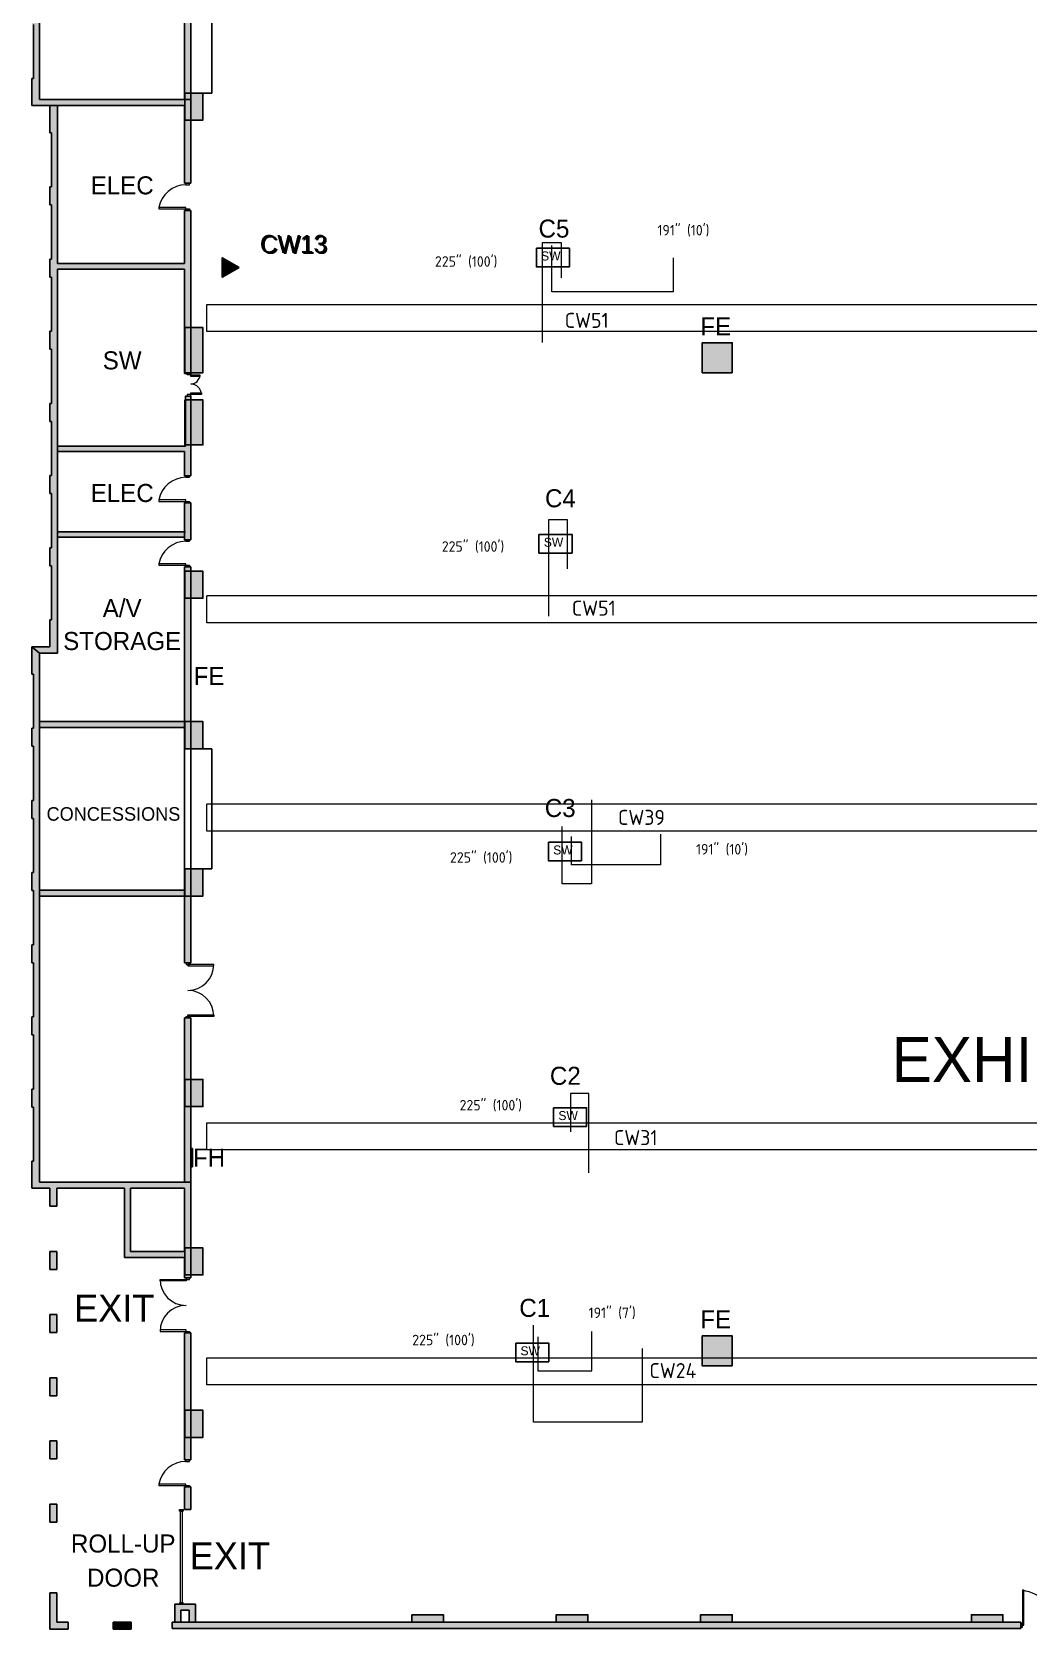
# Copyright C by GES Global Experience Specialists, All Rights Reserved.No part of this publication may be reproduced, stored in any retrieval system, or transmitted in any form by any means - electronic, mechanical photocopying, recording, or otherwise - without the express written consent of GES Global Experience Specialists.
# Model space of a CAD drawing. Header units: inches. Extents: x 812 to 4509, y -5858 to -1986.
# Drawn here: x 812 to 2137, y -5858 to -3734 of the extents above; entities that cross this region are included whole.
import ezdxf
from ezdxf.enums import TextEntityAlignment as Align

# ---------------------------------------------------------------- set-up
doc = ezdxf.new("R2010")
doc.units = ezdxf.units.IN
doc.header["$LTSCALE"] = 100
doc.header["$MEASUREMENT"] = 0
doc.linetypes.add('DASHEDTINY', pattern=[2.8575, 1.905, -0.9525])
for name, color, linetype, lineweight in [('bldg_catwalk1', 1, 'CONTINUOUS', 5), ('bldg_doors', 7, 'CONTINUOUS', 18), ('bldg_fire', 1, 'CONTINUOUS', 18), ('bldg_text', 94, 'CONTINUOUS', 25), ('bldg_text1', 94, 'CONTINUOUS', 25), ('bldg_wallint', 7, 'CONTINUOUS', 25), ('bldg_wallintsol', 7, 'CONTINUOUS', 25), ('data_location', 110, 'CONTINUOUS', 25), ('Key', 120, 'CONTINUOUS', 25), ('Switch_Location', 40, 'CONTINUOUS', 25)]:
    doc.layers.add(name, color=color, linetype=linetype, lineweight=lineweight)
doc.layers.add('bldg_clmn', color=9, linetype='CONTINUOUS')
doc.layers.add('WIRE RUN', color=200, linetype='DASHEDTINY', lineweight=13, true_color=0xaa00ff)
doc.styles.add('bldgtx30', font='bldgtx30')
doc.styles.add('bldgtx36', font='bldgtx36')
doc.styles.add('bldgtx48', font='bldgtx48')
doc.styles.add('iso3098', font='iso3098')
doc.styles.add('showtx24', font='showtx24')

msp = doc.modelspace()

# ---------------------------------------------------------------- hatches: boundary and pattern name
at = {"layer": 'bldg_clmn'}
for points in [[(1015.5, -3815), (1039.5, -3815), (1039.5, -3851), (1015.5, -3851)], [(1015.5, -4127), (1039.5, -4127), (1039.5, -4187), (1015.5, -4187)], [(1743.5, -4187), (1743.5, -4147), (1703.5, -4147), (1703.5, -4187)], [(1015.5, -4223), (1039.5, -4223), (1039.5, -4283), (1015.5, -4283)], [(1015.5, -4451), (1039.5, -4451), (1039.5, -4487), (1015.5, -4487)], [(1015.5, -4651), (1039.5, -4651), (1039.5, -4687), (1015.5, -4687)], [(1015.5, -4847), (1039.5, -4847), (1039.5, -4883), (1015.5, -4883)], [(1015.5, -5127), (1039.5, -5127), (1039.5, -5163), (1015.5, -5163)], [(1015.5, -5351), (1039.5, -5351), (1039.5, -5387), (1015.5, -5387)], [(1743.5, -5508), (1743.5, -5468), (1703.5, -5468), (1703.5, -5508)], [(1015.5, -5567), (1039.5, -5567), (1039.5, -5603), (1015.5, -5603)], [(1317.5, -5849), (1359.5, -5849), (1359.5, -5839), (1317.5, -5839)], [(1509.5, -5849), (1551.5, -5849), (1551.5, -5839), (1509.5, -5839)], [(1701.5, -5849), (1743.5, -5849), (1743.5, -5839), (1701.5, -5839)], [(2061.5, -5849), (2103.5, -5849), (2103.5, -5839), (2061.5, -5839)]]:
    msp.add_hatch(color=256, dxfattribs=at).paths.add_polyline_path(points, flags=0)
at = {"layer": 'bldg_wallintsol'}
for points in [[(1023.5, -3823.6), (1015.3, -3823.6), (822.3, -3823.6), (822.3, -3083.9), (836.2, -3083.9), (1015.3, -3083.9), (1015.3, -3095), (1023.5, -3095), (1023.5, -3083.9), (1023.5, -3059), (1015.3, -3059), (1015.3, -3075.7), (845.2, -3075.7), (836.2, -3075.7), (812.2, -3075.7), (812.2, -3147.7), (814.2, -3147.7), (814.2, -3219.7), (812.2, -3219.7), (812.2, -3243.7), (814.2, -3243.7), (814.2, -3315.7), (812.2, -3315.7), (812.2, -3339.7), (814.2, -3339.7), (814.2, -3411.7), (812.2, -3411.7), (812.2, -3435.7), (814.2, -3435.7), (814.2, -3507.7), (812.2, -3507.7), (812.2, -3531.7), (814.2, -3531.7), (814.2, -3603.7), (812.2, -3603.7), (812.2, -3627.7), (814.2, -3627.7), (814.2, -3699.7), (812.2, -3699.7), (812.2, -3723.7), (814.2, -3723.7), (814.2, -3795.7), (812.2, -3795.7), (812.2, -3831.7), (1015.3, -3831.7), (1015.3, -3935), (1023.5, -3935)], [(1023.5, -3563), (1015.3, -3563), (1015.3, -3823.6), (1023.5, -3823.6)], [(1023.5, -3975), (1023.5, -3971), (1015.3, -3971), (1015.3, -4041.7), (846.3, -4041.7), (846.3, -3831.7), (836.2, -3831.7), (836.2, -3867.7), (838.2, -3867.7), (838.2, -3939.7), (836.2, -3939.7), (836.2, -3963.7), (838.2, -3963.7), (838.2, -4035.7), (836.2, -4035.7), (836.2, -4059.7), (838.2, -4059.7), (838.2, -4131.7), (836.2, -4131.7), (836.2, -4155.7), (838.2, -4155.7), (838.2, -4227.7), (836.2, -4227.7), (836.2, -4251.7), (838.2, -4251.7), (838.2, -4323.7), (836.2, -4323.7), (836.2, -4347.7), (838.2, -4347.7), (838.2, -4419.7), (836.2, -4419.7), (836.2, -4443.7), (838.2, -4443.7), (838.2, -4515.7), (836.2, -4515.7), (836.2, -4551.7), (812.2, -4551.7), (822.3, -4559.9), (846.3, -4559.9), (846.3, -4552.6), (846.3, -4049), (1015.3, -4049), (1015.3, -4187.9), (1023.5, -4187.9)], [(1023.5, -4217.9), (1016.2, -4217.9), (1016.2, -4284.7), (846.3, -4284.7), (846.3, -4291.9), (1015.3, -4291.9), (1015.3, -4324), (1023.5, -4324)], [(1023.5, -4360), (1015.3, -4360), (1015.3, -4409), (1023.5, -4409)], [(1015.3, -4398.4), (846.3, -4398.4), (846.3, -4405.7), (1015.3, -4405.7)], [(1023.5, -4445), (1015.3, -4445), (1015.3, -4687), (1023.5, -4687)], [(1015.3, -4651), (822.3, -4651), (822.3, -4659), (1015.3, -4659)], [(1023.5, -4847), (1015.3, -4847), (1015.3, -4972), (1023.5, -4972)], [(1015.3, -4875), (822.3, -4875), (822.3, -4883), (1015.3, -4883)], [(1023.5, -5045), (1015.3, -5045), (1015.3, -5263.6), (1023.5, -5263.6)], [(845.2, -5810), (836.2, -5810), (836.2, -5858), (860.2, -5858), (860.2, -5849), (845.2, -5849)], [(1029.5, -5825), (1002.1, -5825), (1002.1, -5849), (1010.1, -5849), (1010.1, -5833), (1021.5, -5833), (1021.5, -5849), (1029.5, -5849)], [(944.2, -5849), (920.2, -5849), (920.2, -5858), (944.2, -5858)], [(2127.5, -5849), (998.7, -5849), (998.7, -5857.1), (2127.5, -5857.1)]]:
    msp.add_hatch(color=256, dxfattribs=at).paths.add_polyline_path(points, flags=0)
h = msp.add_hatch(color=256, dxfattribs=at)
h.paths.add_polyline_path([(822.3, -4559.9), (812.2, -4551.7), (812.2, -4587.7), (814.2, -4587.7), (814.2, -4659.7), (812.2, -4659.7), (812.2, -4683.7), (814.2, -4683.7), (814.2, -4755.7), (812.2, -4755.7), (812.2, -4779.7), (814.2, -4779.7), (814.2, -4851.7), (812.2, -4851.7), (812.2, -4875.7), (814.2, -4875.7), (814.2, -4947.7), (812.2, -4947.7), (812.2, -4971.7), (814.2, -4971.7), (814.2, -5043.7), (812.2, -5043.7), (812.2, -5067.7), (814.2, -5067.7), (814.2, -5139.7), (812.2, -5139.7), (812.2, -5163.7), (814.2, -5163.7), (814.2, -5235.7), (812.2, -5235.7), (812.2, -5271.7), (836.2, -5271.7), (836.2, -5295.7), (845.2, -5295.7), (845.2, -5271.7), (935.2, -5271.7), (935.2, -5363.9), (1015.3, -5363.9), (1015.3, -5391), (1023.5, -5391), (1023.5, -5263.6), (943.3, -5263.6), (836.2, -5263.6), (822.3, -5263.6)], flags=0)
h.paths.add_polyline_path([(943.3, -5271.7), (1015.3, -5271.7), (1015.3, -5355.7), (943.3, -5355.7)], flags=0)
h = msp.add_hatch(color=256, dxfattribs=at)
h.paths.add_polyline_path([(845.2, -5439.7), (836.2, -5439.7), (836.2, -5463.7), (845.2, -5463.7)], flags=0)
h.paths.add_polyline_path([(845.2, -5355.7), (836.2, -5355.7), (836.2, -5379.7), (845.2, -5379.7)], flags=0)
h = msp.add_hatch(color=256, dxfattribs=at)
h.paths.add_polyline_path([(1023.5, -5669), (1015.3, -5669), (1015.3, -5699), (1023.5, -5699)], flags=0)
h.paths.add_polyline_path([(1023.5, -5464), (1015.3, -5464), (1015.3, -5633), (1023.5, -5633)], flags=0)
h = msp.add_hatch(color=256, dxfattribs=at)
h.paths.add_polyline_path([(845.2, -5607.7), (836.2, -5607.7), (836.2, -5631.7), (845.2, -5631.7)], flags=0)
h.paths.add_polyline_path([(845.2, -5691.7), (836.2, -5691.7), (836.2, -5715.7), (845.2, -5715.7)], flags=0)
h.paths.add_polyline_path([(845.2, -5523.7), (836.2, -5523.7), (836.2, -5547.7), (845.2, -5547.7)], flags=0)
at = {"layer": 'data_location'}
msp.add_hatch(color=256, dxfattribs=at).paths.add_polyline_path([(1065.3, -4034.1), (1065.3, -4060), (1087.7, -4047)], flags=0)

# ---------------------------------------------------------------- linework, layer by layer
at = {"layer": 'bldg_catwalk1', "linetype": 'CONTINUOUS', "lineweight": 5}
for p, q in [((1044.8, -4132), (1044.8, -4096)), ((1044.8, -4096), (3447.5, -4096)), ((3447.5, -4132), (1044.8, -4132)), ((1044.8, -4519.7), (1044.8, -4483.7)), ((3329, -4483.7), (1044.8, -4483.7)), ((3448, -4519.7), (1044.8, -4519.7)), ((1044.8, -4796.7), (1044.8, -4760.7)), ((3448, -4760.7), (1044.8, -4760.7)), ((3448, -4796.7), (1044.8, -4796.7)), ((1044.8, -5220.5), (1044.8, -5184.5)), ((1044.8, -5184.5), (3434, -5184.5)), ((3434, -5220.5), (1044.8, -5220.5)), ((1044.8, -5533.2), (1044.8, -5497.2)), ((1044.8, -5497.2), (3448, -5497.2)), ((3484, -5533.2), (1044.8, -5533.2))]:
    msp.add_line(p, q, dxfattribs=at)
at = {"layer": 'bldg_clmn'}
msp.add_lwpolyline([(1015.5, -3823.6), (1015.5, -3815), (1039.5, -3815), (1039.5, -3851), (1015.5, -3851), (1015.5, -3831.7)], dxfattribs=at)
for points in [[(1015.5, -3815), (1039.5, -3815), (1039.5, -3851), (1015.5, -3851)], [(1015.5, -4127), (1039.5, -4127), (1039.5, -4187), (1015.5, -4187)], [(1743.5, -4187), (1743.5, -4147), (1703.5, -4147), (1703.5, -4187)], [(1015.5, -4223), (1039.5, -4223), (1039.5, -4283), (1015.5, -4283)], [(1015.5, -4451), (1039.5, -4451), (1039.5, -4487), (1015.5, -4487)], [(1015.5, -4651), (1039.5, -4651), (1039.5, -4687), (1015.5, -4687)], [(1015.5, -4847), (1039.5, -4847), (1039.5, -4883), (1015.5, -4883)], [(1015.5, -5127), (1039.5, -5127), (1039.5, -5163), (1015.5, -5163)], [(1015.5, -5351), (1039.5, -5351), (1039.5, -5387), (1015.5, -5387)], [(1743.5, -5508), (1743.5, -5468), (1703.5, -5468), (1703.5, -5508)], [(1015.5, -5567), (1039.5, -5567), (1039.5, -5603), (1015.5, -5603)], [(1317.5, -5849), (1359.5, -5849), (1359.5, -5839), (1317.5, -5839)], [(1509.5, -5849), (1551.5, -5849), (1551.5, -5839), (1509.5, -5839)], [(1701.5, -5849), (1743.5, -5849), (1743.5, -5839), (1701.5, -5839)], [(2061.5, -5849), (2103.5, -5849), (2103.5, -5839), (2061.5, -5839)]]:
    msp.add_lwpolyline(points, close=True, dxfattribs=at)
at = {"layer": 'bldg_doors'}
for p, q in [((1021.9, -3935), (1016.9, -3935)), ((1021.9, -3935), (1016.9, -3935)), ((1016.9, -3935), (1016.9, -3937)), ((1021.9, -3935), (1016.9, -3935)), ((1016.9, -3937), (1021.9, -3937)), ((1021.9, -3937), (1021.9, -3935)), ((1016.9, -3967.2), (980.9, -3967.2)), ((980.9, -3967.2), (980.9, -3969)), ((980.9, -3969), (1016.9, -3969)), ((1016.9, -3969), (1016.9, -3967.2)), ((1016.9, -3971), (1016.9, -3969)), ((1016.9, -3969), (1021.9, -3969)), ((1021.9, -3971), (1016.9, -3971)), ((1021.9, -3969), (1021.9, -3971)), ((1018.5, -4189.9), (1018.5, -4187.9)), ((1018.5, -4187.9), (1023.5, -4187.9)), ((1023.5, -4189.9), (1018.5, -4189.9)), ((1023.5, -4187.9), (1023.5, -4189.9)), ((1023.5, -4191.9), (1023.5, -4189.9)), ((1023.5, -4189.9), (1035.5, -4189.9)), ((1035.5, -4191.9), (1023.5, -4191.9)), ((1035.5, -4189.9), (1035.5, -4191.9)), ((1018.5, -4215.9), (1018.5, -4217.9)), ((1023.5, -4215.9), (1018.5, -4215.9)), ((1018.5, -4217.9), (1023.5, -4217.9)), ((1023.5, -4215.9), (1023.5, -4213.9)), ((1023.5, -4213.9), (1037.5, -4213.9)), ((1023.5, -4217.9), (1023.5, -4215.9)), ((1037.5, -4215.9), (1023.5, -4215.9)), ((1037.5, -4213.9), (1037.5, -4215.9)), ((1021.9, -4324), (1016.9, -4324)), ((1021.9, -4324), (1016.9, -4324)), ((1016.9, -4324), (1016.9, -4326)), ((1021.9, -4324), (1016.9, -4324)), ((1016.9, -4326), (1021.9, -4326)), ((1021.9, -4326), (1021.9, -4324)), ((1016.9, -4356.2), (980.9, -4356.2)), ((980.9, -4356.2), (980.9, -4358)), ((980.9, -4358), (1016.9, -4358)), ((1016.9, -4358), (1016.9, -4356.2)), ((1016.9, -4360), (1016.9, -4358)), ((1016.9, -4358), (1021.9, -4358)), ((1021.9, -4360), (1016.9, -4360)), ((1021.9, -4358), (1021.9, -4360)), ((1021.9, -4409), (1016.9, -4409)), ((1021.9, -4409), (1016.9, -4409)), ((1016.9, -4409), (1016.9, -4411)), ((1021.9, -4409), (1016.9, -4409)), ((1016.9, -4411), (1021.9, -4411)), ((1021.9, -4411), (1021.9, -4409)), ((1016.9, -4441.2), (980.9, -4441.2)), ((980.9, -4441.2), (980.9, -4443)), ((980.9, -4443), (1016.9, -4443)), ((1016.9, -4443), (1016.9, -4441.2)), ((1016.9, -4445), (1016.9, -4443)), ((1016.9, -4443), (1021.9, -4443)), ((1021.9, -4445), (1016.9, -4445)), ((1021.9, -4443), (1021.9, -4445)), ((1021.9, -4972), (1017.1, -4972)), ((1017.1, -4972), (1017.1, -4973.9)), ((1017.1, -4973.9), (1021.9, -4973.9)), ((1019.5, -4973.9), (1019.5, -4975.8)), ((1054.1, -4973.9), (1019.5, -4973.9)), ((1019.5, -4975.8), (1054.1, -4975.8)), ((1021.9, -4973.9), (1021.9, -4972)), ((1054.1, -4975.8), (1054.1, -4973.9)), ((1017.1, -5045), (1017.1, -5043.1)), ((1017.1, -5043.1), (1021.9, -5043.1)), ((1021.9, -5045), (1017.1, -5045)), ((1019.5, -5043.1), (1019.5, -5041.1)), ((1019.5, -5041.1), (1054.1, -5041.1)), ((1054.1, -5043.1), (1019.5, -5043.1)), ((1021.9, -5043.1), (1021.9, -5045)), ((1054.1, -5041.1), (1054.1, -5043.1)), ((982.5, -5394.8), (982.5, -5392.9)), ((982.5, -5392.9), (1017.1, -5392.9)), ((1017.1, -5394.8), (982.5, -5394.8)), ((1021.9, -5391), (1017.1, -5391)), ((1017.1, -5391), (1017.1, -5392.9)), ((1017.1, -5392.9), (1017.1, -5394.8)), ((1017.1, -5392.9), (1021.9, -5392.9)), ((1021.9, -5392.9), (1021.9, -5391)), ((1017.1, -5460.1), (982.5, -5460.1)), ((982.5, -5460.1), (982.5, -5462.1)), ((982.5, -5462.1), (1017.1, -5462.1)), ((1017.1, -5462.1), (1017.1, -5460.1)), ((1017.1, -5464), (1017.1, -5462.1)), ((1017.1, -5462.1), (1021.9, -5462.1)), ((1021.9, -5464), (1017.1, -5464)), ((1021.9, -5462.1), (1021.9, -5464)), ((1021.9, -5633), (1016.9, -5633)), ((1021.9, -5633), (1016.9, -5633)), ((1016.9, -5635), (1016.9, -5633)), ((1021.9, -5633), (1016.9, -5633)), ((1016.9, -5635), (1021.9, -5635)), ((1021.9, -5635), (1021.9, -5633)), ((1016.9, -5665.2), (980.9, -5665.2)), ((980.9, -5665.2), (980.9, -5667)), ((980.9, -5667), (1016.9, -5667)), ((1016.9, -5667), (1016.9, -5665.2)), ((1016.9, -5669), (1016.9, -5667)), ((1016.9, -5667), (1021.9, -5667)), ((1021.9, -5669), (1016.9, -5669)), ((1021.9, -5667), (1021.9, -5669)), ((1008.4, -5701), (1008.4, -5699)), ((1008.4, -5699), (1013.4, -5699)), ((1013.4, -5701), (1008.4, -5701)), ((1009.9, -5823), (1009.9, -5701)), ((1009.9, -5701), (1011.9, -5701)), ((1011.9, -5701), (1011.9, -5823)), ((1013.4, -5699), (1013.4, -5701)), ((2131.3, -5806.4), (2129.4, -5806.4)), ((2129.4, -5806.4), (2129.4, -5853)), ((2131.3, -5853), (2131.3, -5806.4)), ((1008.4, -5823), (1008.4, -5825)), ((1013.4, -5823), (1008.4, -5823)), ((1008.4, -5825), (1013.4, -5825)), ((1011.9, -5823), (1009.9, -5823)), ((1013.4, -5825), (1013.4, -5823)), ((2129.4, -5850.6), (2127.5, -5850.6)), ((2127.5, -5850.6), (2127.5, -5855.4)), ((2127.5, -5855.4), (2129.4, -5855.4)), ((2129.4, -5855.4), (2129.4, -5850.6)), ((2129.4, -5853), (2131.3, -5853))]:
    msp.add_line(p, q, dxfattribs=at)
for centre, radius, start, end in [((1017.3, -3974.1), 37.1, 90.6898, 169.3894), ((1023.5, -4189.9), 12, 270, 0), ((1023.5, -4215.9), 14, 0, 90), ((1017.3, -4363.1), 37.1, 90.6898, 169.3894), ((1017.3, -4448.1), 37.1, 90.6898, 169.3894), ((1019.5, -4973.9), 34.6, 270, 0), ((1019.5, -5043.1), 34.6, 0, 90), ((1017.1, -5392.9), 34.6, 180, -90), ((1017.1, -5462.1), 34.6, 90, 180), ((1017.3, -5672.1), 37.1, 90.6898, 169.3894), ((2118.6, -5868.4), 62.9, 14.1889, 80.0984)]:
    msp.add_arc(centre, radius, start, end, dxfattribs=at)
at = {"layer": 'bldg_wallint'}
for p, q in [((822.3, -3823.6), (822.3, -3083.9)), ((1015.3, -3563), (1015.3, -3823.6)), ((1023.5, -3563), (1023.5, -3935)), ((1051.5, -3563), (1051.5, -3815)), ((814.2, -3723.7), (814.2, -3795.7)), ((812.2, -3795.7), (812.2, -3831.7)), ((814.2, -3795.7), (812.2, -3795.7)), ((1015.5, -3823.6), (822.3, -3823.6)), ((1051.5, -3815), (1039.5, -3815)), ((812.2, -3831.7), (1015.5, -3831.7)), ((836.2, -3831.7), (836.2, -3867.7)), ((846.3, -4041.7), (846.3, -3831.7)), ((1015.3, -3831.7), (1015.3, -3935)), ((836.2, -3867.7), (838.2, -3867.7)), ((838.2, -3867.7), (838.2, -3939.7)), ((836.2, -3939.7), (836.2, -3963.7)), ((838.2, -3939.7), (836.2, -3939.7)), ((1023.5, -3935), (1015.3, -3935)), ((836.2, -3963.7), (838.2, -3963.7)), ((838.2, -3963.7), (838.2, -4035.7)), ((1023.5, -3971), (1015.3, -3971)), ((1015.3, -3971), (1015.3, -4041.7)), ((1023.5, -3975), (1023.5, -4187.9)), ((836.2, -4035.7), (836.2, -4059.7)), ((838.2, -4035.7), (836.2, -4035.7)), ((1015.3, -4041.7), (846.3, -4041.7)), ((846.3, -4559.9), (846.3, -4049)), ((846.3, -4049), (1015.3, -4049)), ((1015.3, -4049), (1015.3, -4187.9)), ((836.2, -4059.7), (838.2, -4059.7)), ((838.2, -4059.7), (838.2, -4131.7)), ((836.2, -4131.7), (836.2, -4155.7)), ((838.2, -4131.7), (836.2, -4131.7)), ((836.2, -4155.7), (838.2, -4155.7)), ((838.2, -4155.7), (838.2, -4227.7)), ((1015.3, -4187.9), (1023.5, -4187.9)), ((1016.2, -4217.9), (1016.2, -4284.7)), ((1023.5, -4217.9), (1016.2, -4217.9)), ((1023.5, -4324), (1023.5, -4217.9)), ((836.2, -4227.7), (836.2, -4251.7)), ((838.2, -4227.7), (836.2, -4227.7)), ((836.2, -4251.7), (838.2, -4251.7)), ((838.2, -4251.7), (838.2, -4323.7)), ((1016.2, -4284.7), (846.3, -4284.7)), ((846.3, -4291.9), (1015.3, -4291.9)), ((1015.3, -4324), (1015.3, -4291.9)), ((836.2, -4323.7), (836.2, -4347.7)), ((838.2, -4323.7), (836.2, -4323.7)), ((1023.5, -4324), (1015.3, -4324)), ((836.2, -4347.7), (838.2, -4347.7)), ((838.2, -4347.7), (838.2, -4419.7)), ((1023.5, -4360), (1015.3, -4360)), ((1015.3, -4360), (1015.3, -4409)), ((1023.5, -4360), (1023.5, -4409)), ((1023.5, -4409), (1023.5, -4360)), ((1016.2, -4398.4), (846.3, -4398.4)), ((846.3, -4405.7), (1015.3, -4405.7)), ((1023.5, -4409), (1015.3, -4409)), ((836.2, -4419.7), (836.2, -4443.7)), ((838.2, -4419.7), (836.2, -4419.7)), ((836.2, -4443.7), (838.2, -4443.7)), ((838.2, -4443.7), (838.2, -4515.7)), ((1023.5, -4445), (1015.3, -4445)), ((1015.3, -4445), (1015.3, -4972)), ((1023.5, -4552.6), (1023.5, -4445)), ((1023.5, -4445), (1023.5, -4972)), ((836.2, -4515.7), (836.2, -4551.7)), ((838.2, -4515.7), (836.2, -4515.7)), ((836.2, -4551.7), (812.2, -4551.7)), ((812.2, -4551.7), (812.2, -4587.7)), ((822.3, -5263.6), (822.3, -4559.9)), ((822.3, -4559.9), (846.3, -4559.9)), ((846.3, -4552.6), (846.3, -4559.9)), ((1023.5, -4687), (1023.5, -4552.6)), ((812.2, -4587.7), (814.2, -4587.7)), ((814.2, -4587.7), (814.2, -4659.7)), ((1015.5, -4651), (822.3, -4651)), ((812.2, -4659.7), (812.2, -4683.7)), ((814.2, -4659.7), (812.2, -4659.7)), ((1015.5, -4659), (822.3, -4659)), ((812.2, -4683.7), (814.2, -4683.7)), ((814.2, -4683.7), (814.2, -4755.7)), ((822.3, -4679.7), (822.3, -4687)), ((1023.5, -4885.3), (1023.5, -4687)), ((1039.5, -4687), (1051.5, -4687)), ((1051.5, -4847), (1051.5, -4687)), ((812.2, -4755.7), (812.2, -4779.7)), ((814.2, -4755.7), (812.2, -4755.7)), ((812.2, -4779.7), (814.2, -4779.7)), ((814.2, -4779.7), (814.2, -4851.7)), ((812.2, -4851.7), (812.2, -4875.7)), ((814.2, -4851.7), (812.2, -4851.7)), ((1039.5, -4847), (1051.5, -4847)), ((812.2, -4875.7), (814.2, -4875.7)), ((814.2, -4875.7), (814.2, -4947.7)), ((1015.5, -4875), (822.3, -4875)), ((1015.5, -4883), (822.3, -4883)), ((812.2, -4947.7), (812.2, -4971.7)), ((814.2, -4947.7), (812.2, -4947.7)), ((1023.5, -4972), (1023.5, -4937)), ((812.2, -4971.7), (814.2, -4971.7)), ((814.2, -4971.7), (814.2, -5043.7)), ((1023.5, -4972), (1015.3, -4972)), ((822.3, -5031.7), (822.3, -5039)), ((812.2, -5043.7), (812.2, -5067.7)), ((814.2, -5043.7), (812.2, -5043.7)), ((1023.5, -5045), (1015.3, -5045)), ((1015.3, -5045), (1015.3, -5263.6)), ((1023.5, -5263.6), (1023.5, -5045)), ((812.2, -5067.7), (814.2, -5067.7)), ((814.2, -5067.7), (814.2, -5139.7)), ((812.2, -5139.7), (812.2, -5163.7)), ((814.2, -5139.7), (812.2, -5139.7)), ((812.2, -5163.7), (814.2, -5163.7)), ((814.2, -5163.7), (814.2, -5235.7)), ((1023.5, -5219), (1025.5, -5219)), ((1025.5, -5219), (1025.5, -5243)), ((812.2, -5235.7), (812.2, -5271.7)), ((814.2, -5235.7), (812.2, -5235.7)), ((1025.5, -5243), (1023.5, -5243)), ((836.2, -5263.6), (822.3, -5263.6)), ((943.3, -5263.6), (836.2, -5263.6)), ((1023.5, -5263.6), (943.3, -5263.6)), ((1023.5, -5391), (1023.5, -5263.6)), ((812.2, -5271.7), (836.2, -5271.7)), ((836.2, -5271.7), (836.2, -5295.7)), ((845.2, -5295.7), (845.2, -5271.7)), ((845.2, -5271.7), (935.2, -5271.7)), ((935.2, -5271.7), (935.2, -5363.9)), ((943.3, -5271.7), (1015.3, -5271.7)), ((943.3, -5355.7), (943.3, -5271.7)), ((1015.3, -5271.7), (1015.3, -5355.7)), ((836.2, -5295.7), (845.2, -5295.7)), ((836.2, -5355.7), (836.2, -5379.7)), ((845.2, -5355.7), (836.2, -5355.7)), ((845.2, -5379.7), (845.2, -5355.7)), ((935.2, -5363.9), (1015.3, -5363.9)), ((1015.3, -5355.7), (943.3, -5355.7)), ((1015.3, -5363.9), (1015.3, -5391)), ((836.2, -5379.7), (845.2, -5379.7)), ((1023.5, -5391), (1015.3, -5391)), ((836.2, -5439.7), (836.2, -5463.7)), ((845.2, -5439.7), (836.2, -5439.7)), ((845.2, -5463.7), (845.2, -5439.7)), ((836.2, -5463.7), (845.2, -5463.7)), ((1015.3, -5633), (1015.3, -5464)), ((1023.5, -5464), (1015.3, -5464)), ((1023.5, -5633), (1023.5, -5464)), ((836.2, -5523.7), (836.2, -5547.7)), ((845.2, -5523.7), (836.2, -5523.7)), ((845.2, -5547.7), (845.2, -5523.7)), ((836.2, -5547.7), (845.2, -5547.7)), ((836.2, -5607.7), (836.2, -5631.7)), ((845.2, -5607.7), (836.2, -5607.7)), ((845.2, -5631.7), (845.2, -5607.7)), ((836.2, -5631.7), (845.2, -5631.7)), ((1023.5, -5633), (1015.3, -5633)), ((1015.3, -5669), (1015.3, -5699)), ((1023.5, -5669), (1015.3, -5669)), ((1023.5, -5699), (1023.5, -5669)), ((836.2, -5691.7), (836.2, -5715.7)), ((845.2, -5691.7), (836.2, -5691.7)), ((845.2, -5715.7), (845.2, -5691.7)), ((1015.3, -5699), (1023.5, -5699)), ((836.2, -5715.7), (845.2, -5715.7)), ((836.2, -5810), (836.2, -5858)), ((845.2, -5810), (836.2, -5810)), ((845.2, -5849), (845.2, -5810)), ((1002.1, -5825), (1029.5, -5825)), ((1002.1, -5825), (1002.1, -5849)), ((1010.1, -5833), (1021.5, -5833)), ((1010.1, -5833), (1010.1, -5849)), ((1021.5, -5833), (1021.5, -5849)), ((1029.5, -5825), (1029.5, -5849)), ((836.2, -5858), (860.2, -5858)), ((860.2, -5849), (845.2, -5849)), ((860.2, -5858), (860.2, -5849)), ((920.2, -5849), (920.2, -5858)), ((944.2, -5849), (920.2, -5849)), ((920.2, -5858), (944.2, -5858)), ((944.2, -5858), (944.2, -5849)), ((998.7, -5857.1), (998.7, -5849)), ((2127.5, -5849), (998.7, -5849)), ((998.7, -5857.1), (2127.5, -5857.1)), ((1023.5, -5849), (1413.5, -5849)), ((2127.5, -5849), (2127.5, -5857.1)), ((2127.5, -5849), (2127.5, -5857.1))]:
    msp.add_line(p, q, dxfattribs=at)
at = {"layer": 'bldg_wallintsol'}
for p, q in [((1015.3, -3823.6), (1023.5, -3823.6)), ((1023.5, -3975), (1023.5, -3971)), ((822.3, -4559.9), (812.2, -4551.7)), ((1039.5, -4687), (1015.3, -4687)), ((1039.5, -4847), (1015.3, -4847))]:
    msp.add_line(p, q, dxfattribs=at)
at = {"layer": 'data_location'}
msp.add_lwpolyline([(1087.7, -4047), (1065.3, -4034.1), (1065.3, -4060)], close=True, dxfattribs=at)
at = {"layer": 'Switch_Location'}
for points in [[(1483, -4021.3), (1526.9, -4021.3), (1526.9, -4046.1), (1483, -4046.1)], [(1486.5, -4402), (1530.4, -4402), (1530.4, -4426.9), (1486.5, -4426.9)], [(1499, -4811.3), (1542.9, -4811.3), (1542.9, -4836.1), (1499, -4836.1)], [(1505.9, -5164.6), (1549.8, -5164.6), (1549.8, -5189.4), (1505.9, -5189.4)], [(1455.6, -5477.6), (1499.4, -5477.6), (1499.4, -5502.4), (1455.6, -5502.4)]]:
    msp.add_lwpolyline(points, close=True, dxfattribs=at)
at = {"layer": 'WIRE RUN', "color": 40, "true_color": 0xffaa00}
for p, q in [((1491.3, -4146.7), (1491.3, -4013.6)), ((1491.3, -4013.6), (1516.2, -4013.6)), ((1516.2, -4013.6), (1516.2, -4060.6)), ((1499.6, -4510.7), (1499.6, -4382.1)), ((1499.6, -4382.1), (1523.9, -4382.1)), ((1523.9, -4382.1), (1523.9, -4447.9)), ((1556.2, -4755), (1556.2, -4866.6)), ((1517.2, -4866.6), (1517.2, -4790.7)), ((1556.2, -4866.6), (1517.2, -4866.6)), ((1552.9, -5145.8), (1528.4, -5145.8)), ((1528.4, -5145.8), (1528.4, -5196.8)), ((1552.9, -5251.3), (1552.9, -5145.8)), ((1479, -5583), (1479, -5453.6)), ((1623.6, -5484.7), (1623.6, -5583)), ((1623.6, -5583), (1479, -5583))]:
    msp.add_line(p, q, dxfattribs=at)
at = {"layer": 'WIRE RUN'}
for p, q in [((1503.7, -4079.5), (1503.7, -4017.7)), ((1665, -4034.1), (1665, -4079.5)), ((1665, -4079.5), (1503.7, -4079.5)), ((1648, -4800.9), (1648, -4841.4)), ((1529.7, -4841.4), (1529.7, -4804)), ((1648, -4841.4), (1529.7, -4841.4)), ((1484.9, -5469.2), (1484.9, -5514.5)), ((1556.7, -5514.5), (1556.7, -5462.1)), ((1484.9, -5514.5), (1556.7, -5514.5))]:
    msp.add_line(p, q, dxfattribs=at)

# ---------------------------------------------------------------- texts
at = {"layer": 'bldg_fire', "style": 'bldgtx36'}
for s, p in [('FE', (1721.5, -4137.1)), ('FE', (1047.7, -4602.5)), ('FH', (1047.7, -5242.8)), ('FE', (1721.5, -5458.1))]:
    msp.add_text(s, height=24, dxfattribs=at).set_placement(p, align=Align.CENTER)
at = {"layer": 'bldg_text'}
for s, height, style, p in [('ELEC', 24, 'bldgtx30', (932.2, -3949.7)), ('SW', 24, 'bldgtx36', (932.2, -4182.5)), ('ELEC', 24, 'bldgtx30', (932.2, -4358.9)), ('A/V', 24, 'bldgtx30', (932.2, -4512)), ('STORAGE', 24, 'bldgtx30', (932.2, -4555.8)), ('CONCESSIONS', 18, 'bldgtx30', (920.6, -4782.8)), ('EXIT', 36, 'bldgtx36', (921.6, -5449.1)), ('ROLL-UP', 24, 'bldgtx30', (933.6, -5756.2)), ('EXIT', 36, 'bldgtx36', (1075.4, -5778.5)), ('DOOR', 24, 'bldgtx30', (933.6, -5801.6))]:
    msp.add_text(s, height=height, dxfattribs=dict(at, style=style)).set_placement(p, align=Align.CENTER)
at = {"layer": 'bldg_text1', "style": 'bldgtx36'}
msp.add_text('EXHIBIT HALL B', height=60, dxfattribs=at).set_placement((2260.8, -5130.5), align=Align.CENTER)
at = {"layer": 'data_location'}
for s, height, style, p in [('CW13', 24, 'showtx24', (1115.3, -4027.7)), ('CW13', 24, 'showtx24', (1117.2, -4028.9)), ('CW51', 20, 'iso3098', (1520.8, -4127.3)), ('CW51', 20, 'iso3098', (1530.2, -4510.1)), ('CW39', 20, 'iso3098', (1591.6, -4788.4)), ('CW31', 20, 'iso3098', (1586.2, -5214.3)), ('CW24', 20, 'iso3098', (1633.4, -5524.2))]:
    msp.add_text(s, height=height, dxfattribs=dict(at, style=style)).set_placement(p)
at = {"layer": 'Key', "color": 4, "style": 'iso3098'}
for s, p in [('191" (10\')', (1644, -4004.4)), ('225" (100\')', (1348.1, -4046)), ('225" (100\')', (1357.2, -4425.1)), ('225" (100\')', (1368.1, -4838.7)), ('191" (10\')', (1695.3, -4827.8)), ('225" (100\')', (1380.9, -5168.2)), ('191" (7\')', (1552.5, -5444.3)), ('225" (100\')', (1317.9, -5480.5))]:
    msp.add_text(s, height=14, dxfattribs=at).set_placement(p)
at = {"layer": 'Switch_Location'}
for s, height, style, p in [('C5', 24, 'showtx24', (1485.9, -4007.2)), ('SW', 12, 'bldgtx48', (1489.3, -4037.6)), ('C4', 24, 'showtx24', (1494.5, -4365.9)), ('SW', 12, 'bldgtx48', (1492.9, -4418.4)), ('C3', 24, 'showtx24', (1494.2, -4777.9)), ('SW', 12, 'bldgtx48', (1505.4, -4827.7)), ('C2', 24, 'showtx24', (1501, -5134.1)), ('SW', 12, 'bldgtx48', (1512.3, -5181)), ('C1', 24, 'showtx24', (1460.3, -5442.8)), ('SW', 12, 'bldgtx48', (1461.9, -5493.9))]:
    msp.add_text(s, height=height, dxfattribs=dict(at, style=style)).set_placement(p)

doc.saveas('drawing.dxf')
